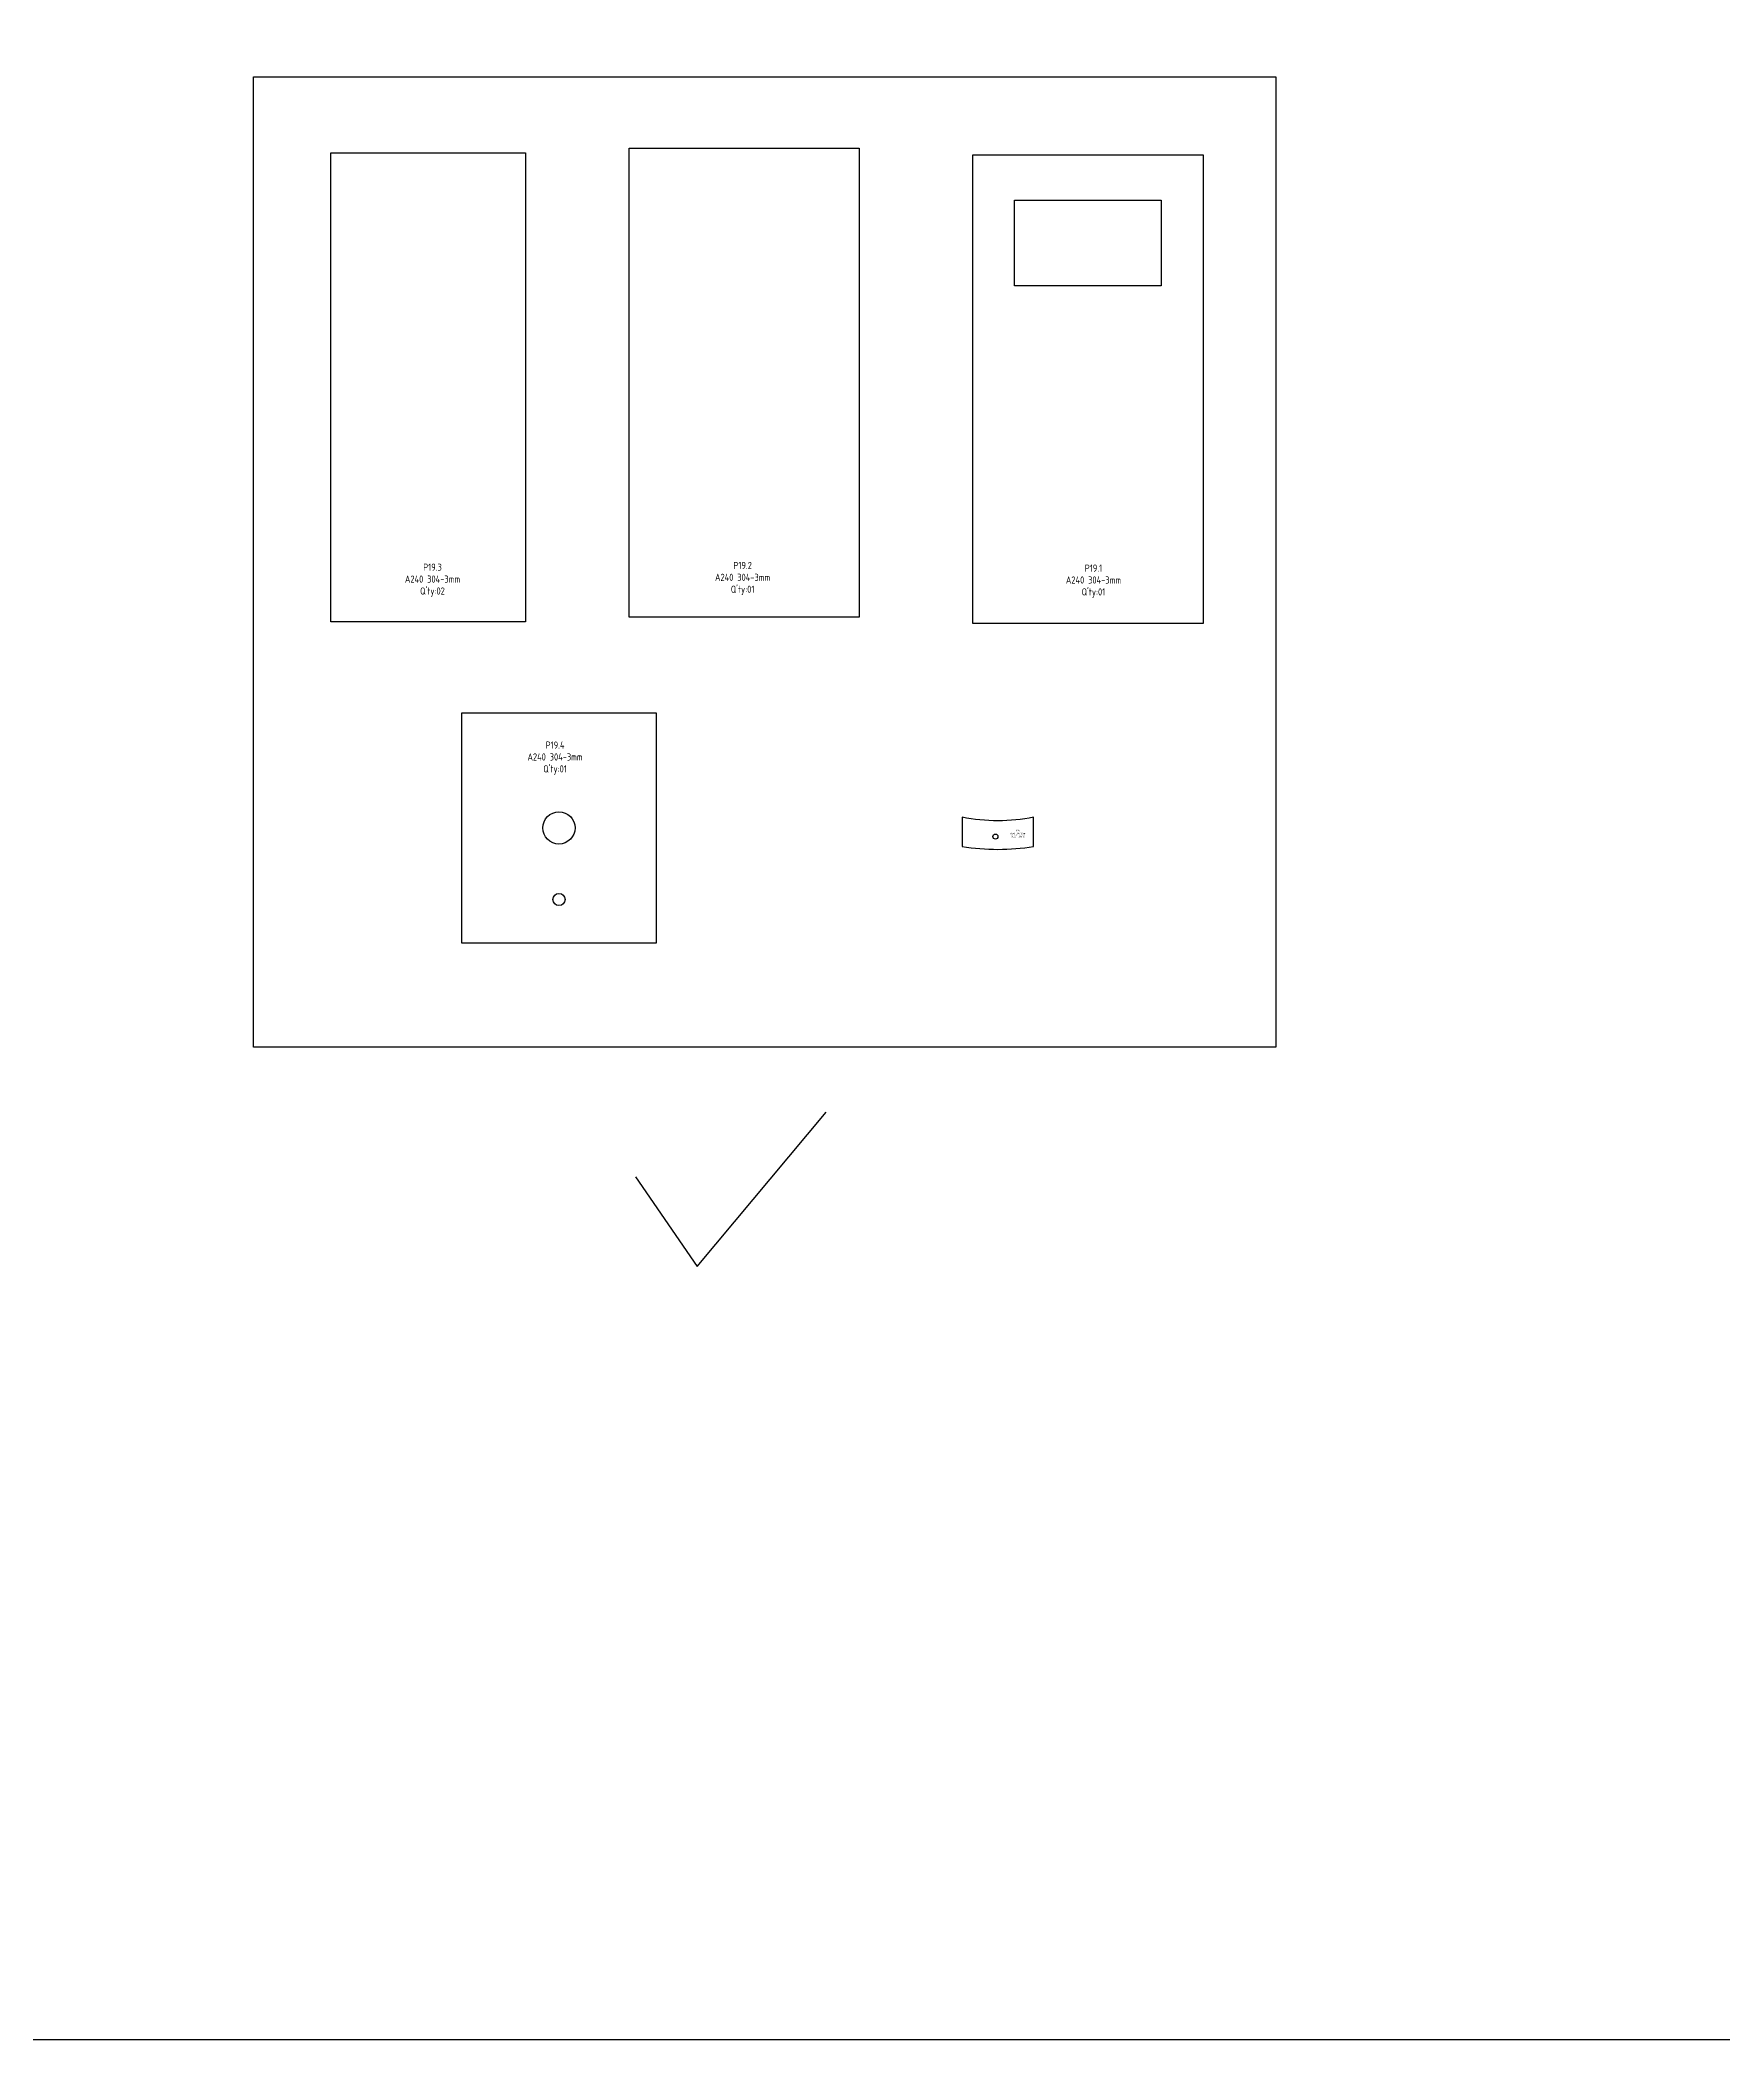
# Model space of a CAD drawing. Header units: millimetres. Extents: x -46397 to 283259, y -8690 to 23983.
# Drawn here: x 203245 to 207953, y -8690 to -3094 of the extents above; entities that cross this region are included whole.
import ezdxf

# ---------------------------------------------------------------- set-up
doc = ezdxf.new("R2010")
doc.units = ezdxf.units.MM
doc.styles.get("Standard").update_dxf_attribs({"font": 'isocp.shx', "width": 0.8})

msp = doc.modelspace()

# ---------------------------------------------------------------- linework, layer by layer
for p, q in [((205083.99, -6525.69), (205445.08, -6094.24)), ((204911.3, -6274.66), (205083.99, -6525.69))]:
    msp.add_line(p, q)
for points in [[(-5297.58, 11840.68), (283258.8, 11840.68), (283258.8, -8689.89), (-5297.58, -8689.89)], [(203842.58, -3197.06), (206702.27, -3197.06), (206702.27, -5912.36), (203842.58, -5912.36)]]:
    msp.add_lwpolyline(points, close=True)
for points, elevation in [([(204059.18, -3410.15), (204603.18, -3410.15), (204603.18, -4722.15), (204059.18, -4722.15)], -1.5), ([(204893.12, -3397.22), (205537.12, -3397.22), (205537.12, -4709.22), (204893.12, -4709.22)], -3), ([(205854.92, -3415.29), (206498.92, -3415.29), (206498.92, -4727.29), (205854.92, -4727.29)], -1.5), ([(205971.92, -3542.29), (206381.92, -3542.29), (206381.92, -3782.29), (205971.92, -3782.29)], -1.5), ([(204425.21, -4976.91), (204969.21, -4976.91), (204969.21, -5620.91), (204425.21, -5620.91)], -1.5)]:
    msp.add_lwpolyline(points, close=True, dxfattribs=dict(elevation=elevation))
msp.add_lwpolyline([(206025.11, -5269.13, -0.0970597), (205825.11, -5269.13), (205825.11, -5350.44, 0.0839202), (206025.11, -5350.44)], format="xyb", close=True)
for centre, radius in [((204697.21, -5298.91, -1.5), 45), ((205918.03, -5323.03), 7), ((204697.21, -5498.91, -1.5), 17)]:
    msp.add_circle(centre, radius)

# ---------------------------------------------------------------- texts
at = {"color": 3, "attachment_point": 1}
for s, width, gutter_width, insert, char_height in [("\\pxqc;P19.3\\PA240 304-3mm\\PQ'ty:02", 175.9249, 96.62, (204255.45, -4559.29), 20), ("\\pxqc;P19.2\\PA240 304-3mm\\PQ'ty:01", 175.9249, 96.62, (205122.94, -4554.41), 20), ("\\pxqc;P19.1\\PA240 304-3mm\\PQ'ty:01", 175.9249, 96.62, (206104.42, -4561.84), 20), ("\\pxqc;P19.4\\PA240 304-3mm\\PQ'ty:01", 175.9249, 96.62, (204598.3, -5056.93), 20), ("\\pxqc;P20\\PA240 304-10mm\\PSC:2/1-Q'ty:10", 46.4812, 48.31, (205957.82, -5303.37), 5)]:
    msp.add_mtext_dynamic_manual_height_columns(s, width=width, gutter_width=gutter_width, heights=[0], dxfattribs=dict(at, insert=insert, char_height=char_height))

doc.saveas('drawing.dxf')
